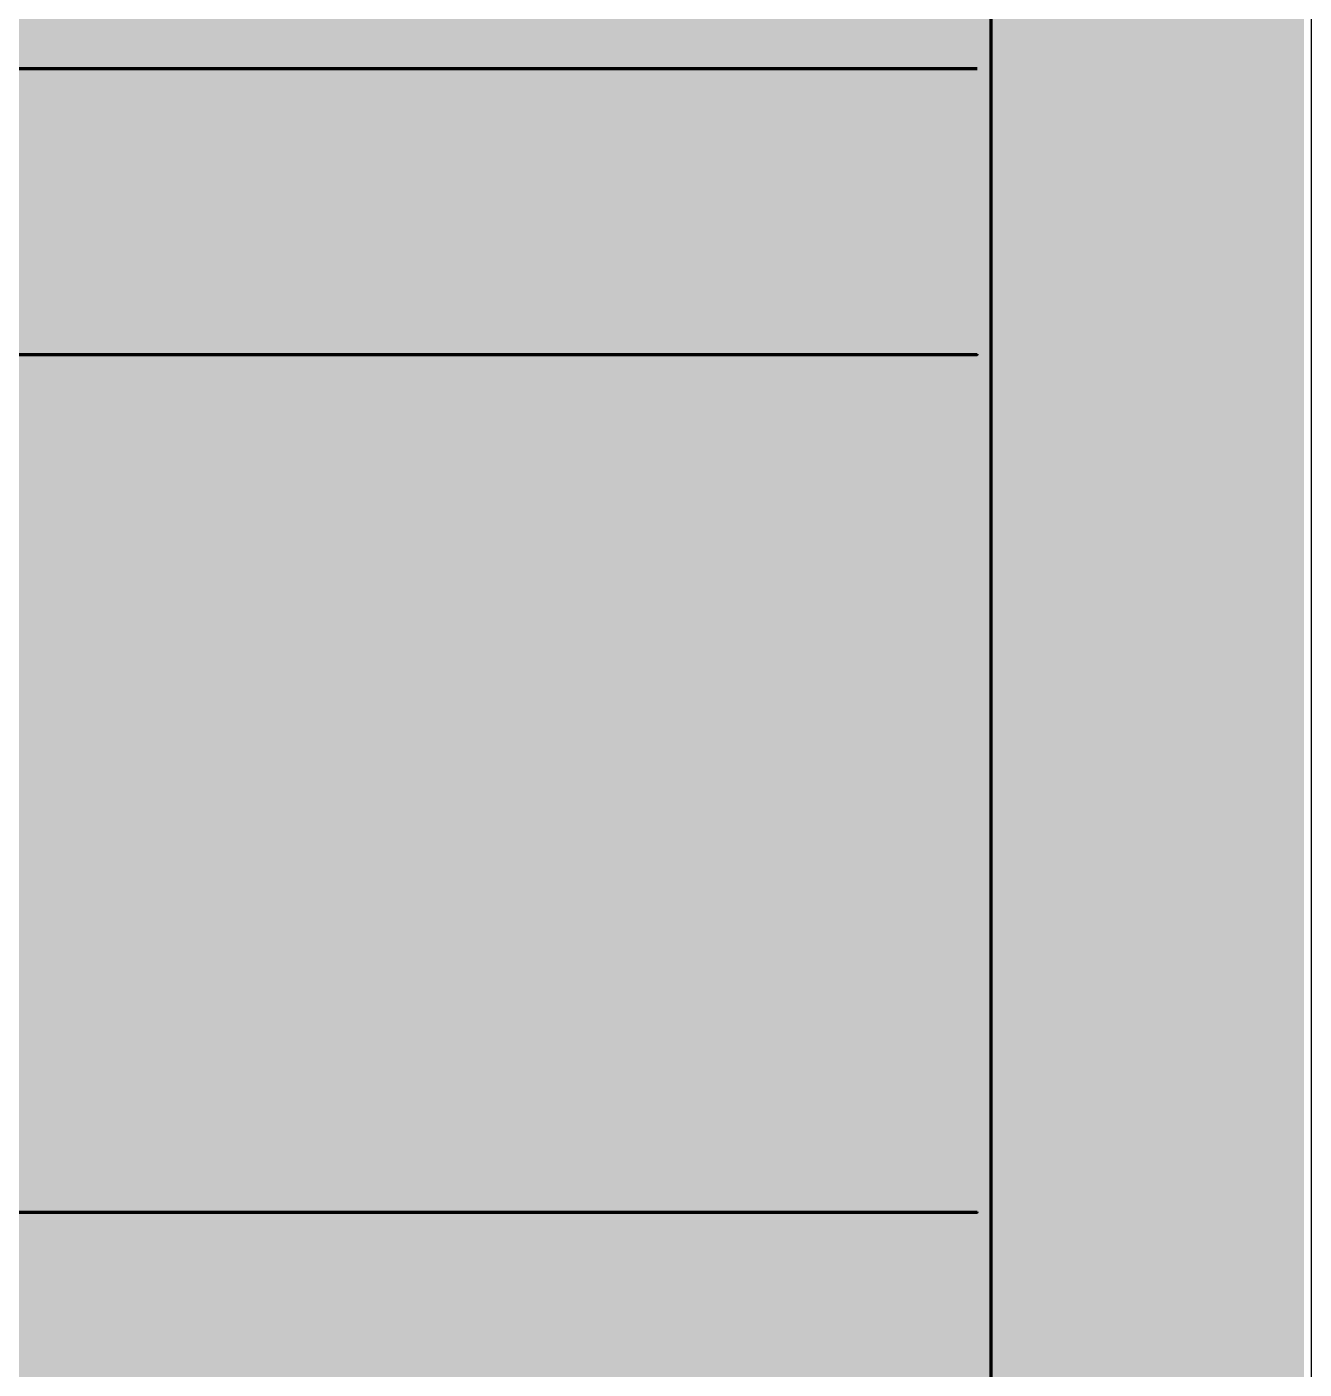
# Model space of a CAD drawing. Header units: millimetres. Extents: x 0 to 418, y 2 to 297.
# Drawn here: x 395.15 to 417.7, y 25.33 to 49.04 of the extents above; entities that cross this region are included whole.
import ezdxf
from ezdxf.xclip import XClip

# ---------------------------------------------------------------- set-up
doc = ezdxf.new("R2010")
doc.units = ezdxf.units.MM
doc.header["$MEASUREMENT"] = 0
doc.layers.get('0').update_dxf_attribs({"linetype": 'CONTINUOUS'})

# ---------------------------------------------------------------- blocks, each defined once
blk = doc.blocks.new('MF239C630')
at = {"color": 0, "linetype": 'Continuous', "lineweight": 100, "true_color": 0x000007}
blk.add_lwpolyline([(19.75, 292.471), (19.75, 8.188), (412.175, 8.188), (412.175, 292.471)], dxfattribs=at)

msp = doc.modelspace()

# ---------------------------------------------------------------- hatches: boundary and pattern name
at = {"true_color": 0xffffff}
for points in [[(-0.132, 297.01), (-0.132, 1.627), (417.7, 1.627), (417.7, 297.01)], [(-0.132, 297.01), (-0.132, 1.89), (417.7, 1.89), (417.7, 297.01)]]:
    msp.add_hatch(color=0, dxfattribs=at).paths.add_polyline_path(points)
at = {"true_color": 0x000007}
msp.add_hatch(color=0, dxfattribs=at).paths.add_polyline_path([(396.7, 44.548), (397.111, 46.538), (397.44, 46.538), (397.638, 45.255), (397.638, 45.255), (397.642, 45.233), (397.645, 45.211), (397.649, 45.189), (397.653, 45.167), (397.656, 45.146), (397.659, 45.125), (397.662, 45.104), (397.665, 45.083), (397.668, 45.063), (397.67, 45.043), (397.672, 45.022), (397.675, 45.002), (397.677, 44.982), (397.678, 44.962), (397.68, 44.942), (397.681, 44.923), (397.683, 44.903), (397.684, 44.883), (397.685, 44.863), (397.686, 44.843), (397.686, 44.823), (397.687, 44.803), (397.687, 44.782), (397.687, 44.762), (397.687, 44.762), (397.695, 44.778), (397.704, 44.796), (397.712, 44.813), (397.721, 44.832), (397.73, 44.85), (397.74, 44.87), (397.75, 44.889), (397.759, 44.91), (397.77, 44.931), (397.78, 44.952), (397.791, 44.974), (397.802, 44.996), (397.814, 45.019), (397.825, 45.042), (397.838, 45.066), (397.85, 45.091), (397.863, 45.116), (397.877, 45.141), (397.89, 45.167), (397.905, 45.193), (397.919, 45.22), (397.935, 45.248), (397.95, 45.276), (397.966, 45.304), (398.674, 46.538), (399.003, 46.538), (398.575, 44.548), (398.328, 44.548), (398.526, 45.518), (398.526, 45.518), (398.532, 45.547), (398.538, 45.576), (398.545, 45.605), (398.552, 45.635), (398.559, 45.664), (398.566, 45.694), (398.573, 45.724), (398.581, 45.755), (398.589, 45.785), (398.597, 45.816), (398.605, 45.847), (398.614, 45.878), (398.623, 45.909), (398.632, 45.941), (398.641, 45.973), (398.651, 46.005), (398.661, 46.038), (398.671, 46.071), (398.682, 46.104), (398.693, 46.138), (398.704, 46.171), (398.715, 46.205), (398.727, 46.24), (398.739, 46.275), (398.739, 46.275), (398.731, 46.258), (398.723, 46.241), (398.715, 46.225), (398.706, 46.208), (398.698, 46.19), (398.69, 46.173), (398.681, 46.156), (398.673, 46.138), (398.665, 46.121), (398.656, 46.103), (398.647, 46.085), (398.639, 46.067), (398.63, 46.049), (398.621, 46.031), (398.612, 46.013), (398.603, 45.994), (398.594, 45.976), (398.584, 45.958), (398.575, 45.939), (398.565, 45.921), (398.556, 45.903), (398.546, 45.884), (398.536, 45.866), (398.526, 45.847), (397.786, 44.548), (397.522, 44.548), (397.325, 45.831), (397.325, 45.831), (397.323, 45.845), (397.321, 45.86), (397.319, 45.875), (397.317, 45.89), (397.315, 45.905), (397.313, 45.92), (397.311, 45.936), (397.309, 45.952), (397.308, 45.968), (397.306, 45.984), (397.304, 46.001), (397.303, 46.018), (397.301, 46.035), (397.3, 46.052), (397.298, 46.07), (397.297, 46.088), (397.296, 46.106), (397.295, 46.124), (397.294, 46.143), (397.294, 46.162), (397.293, 46.182), (397.293, 46.201), (397.292, 46.221), (397.292, 46.242), (397.292, 46.242), (397.288, 46.219), (397.284, 46.198), (397.281, 46.176), (397.277, 46.155), (397.274, 46.135), (397.27, 46.115), (397.267, 46.095), (397.264, 46.076), (397.261, 46.057), (397.259, 46.039), (397.256, 46.021), (397.253, 46.003), (397.251, 45.986), (397.248, 45.969), (397.246, 45.952), (397.244, 45.936), (397.241, 45.92), (397.239, 45.904), (397.237, 45.889), (397.235, 45.873), (397.233, 45.858), (397.231, 45.843), (397.229, 45.829), (397.226, 45.814), (396.963, 44.548), (396.7, 44.548), (396.963, 44.548)])
h = msp.add_hatch(color=0, dxfattribs=at)
edge = h.paths.add_edge_path()
edge.add_spline(control_points=[(407.505, 44.729), (407.422, 44.663), (407.34, 44.597), (407.258, 44.564), (407.258, 44.564), (407.176, 44.532), (407.093, 44.515), (407.011, 44.515), (407.011, 44.515), (406.88, 44.515), (406.765, 44.564), (406.682, 44.63), (406.682, 44.63), (406.6, 44.712), (406.567, 44.811), (406.567, 44.943), (406.567, 44.943), (406.567, 45.025), (406.584, 45.091), (406.617, 45.156), (406.617, 45.156), (406.649, 45.206), (406.699, 45.255), (406.765, 45.304), (406.765, 45.304), (406.83, 45.337), (406.896, 45.37), (406.978, 45.387), (406.978, 45.387), (407.044, 45.387), (407.143, 45.403), (407.307, 45.403), (407.307, 45.403), (407.455, 45.42), (407.57, 45.436), (407.636, 45.452), (407.636, 45.452), (407.653, 45.518), (407.653, 45.584), (407.653, 45.617), (407.653, 45.617), (407.653, 45.683), (407.636, 45.716), (407.603, 45.748), (407.603, 45.748), (407.537, 45.798), (407.455, 45.831), (407.34, 45.831), (407.34, 45.831), (407.241, 45.831), (407.159, 45.798), (407.093, 45.748), (407.093, 45.748), (407.028, 45.716), (406.978, 45.65), (406.945, 45.568)], knot_values=[0, 0, 0, 0, 0.017857, 0.017857, 0.017857, 0.017857, 0.035714, 0.035714, 0.035714, 0.035714, 0.053571, 0.053571, 0.053571, 0.053571, 0.071429, 0.071429, 0.071429, 0.071429, 0.089286, 0.089286, 0.089286, 0.089286, 0.107143, 0.107143, 0.107143, 0.107143, 0.125, 0.125, 0.125, 0.125, 0.142857, 0.142857, 0.142857, 0.142857, 0.160714, 0.160714, 0.160714, 0.160714, 0.178571, 0.178571, 0.178571, 0.178571, 0.196429, 0.196429, 0.196429, 0.196429, 0.214286, 0.214286, 0.214286, 0.214286, 0.232143, 0.232143, 0.232143, 0.232143, 1, 1, 1, 1], degree=3, periodic=0)
edge.add_line((406.945, 45.568), (406.699, 45.584))
edge.add_spline(control_points=[(406.699, 45.584), (406.748, 45.732), (406.83, 45.831), (406.945, 45.913), (406.945, 45.913), (407.061, 45.979), (407.192, 46.028), (407.357, 46.028), (407.357, 46.028), (407.537, 46.028), (407.685, 45.979), (407.784, 45.896), (407.784, 45.896), (407.866, 45.831), (407.899, 45.748), (407.899, 45.65), (407.899, 45.65), (407.899, 45.568), (407.899, 45.485), (407.866, 45.387)], knot_values=[0, 0, 0, 0, 0.05, 0.05, 0.05, 0.05, 0.1, 0.1, 0.1, 0.1, 0.15, 0.15, 0.15, 0.15, 0.2, 0.2, 0.2, 0.2, 1, 1, 1, 1], degree=3, periodic=0)
edge.add_line((407.866, 45.387), (407.784, 45.025))
edge.add_spline(control_points=[(407.784, 45.025), (407.768, 44.91), (407.751, 44.811), (407.751, 44.745), (407.751, 44.745), (407.751, 44.696), (407.768, 44.63), (407.784, 44.548)], knot_values=[0, 0, 0, 0, 0.125, 0.125, 0.125, 0.125, 1, 1, 1, 1], degree=3, periodic=0)
edge.add_line((407.784, 44.548), (407.537, 44.548))
edge.add_spline(control_points=[(407.537, 44.548), (407.521, 44.597), (407.505, 44.663), (407.505, 44.729)], knot_values=[0, 0, 0, 0, 1, 1, 1, 1], degree=3, periodic=0)
edge = h.paths.add_edge_path()
edge.add_spline(control_points=[(407.587, 45.288), (407.554, 45.272), (407.521, 45.255), (407.488, 45.255), (407.488, 45.255), (407.439, 45.239), (407.373, 45.239), (407.291, 45.222), (407.291, 45.222), (407.143, 45.222), (407.044, 45.206), (406.978, 45.173), (406.978, 45.173), (406.929, 45.156), (406.88, 45.124), (406.847, 45.091), (406.847, 45.091), (406.814, 45.041), (406.814, 44.992), (406.814, 44.943), (406.814, 44.943), (406.814, 44.877), (406.83, 44.828), (406.88, 44.778), (406.88, 44.778), (406.929, 44.729), (406.995, 44.712), (407.077, 44.712), (407.077, 44.712), (407.159, 44.712), (407.241, 44.729), (407.324, 44.778), (407.324, 44.778), (407.389, 44.811), (407.455, 44.877), (407.488, 44.959), (407.488, 44.959), (407.537, 45.025), (407.57, 45.14), (407.587, 45.288)], knot_values=[0, 0, 0, 0, 0.025, 0.025, 0.025, 0.025, 0.05, 0.05, 0.05, 0.05, 0.075, 0.075, 0.075, 0.075, 0.1, 0.1, 0.1, 0.1, 0.125, 0.125, 0.125, 0.125, 0.15, 0.15, 0.15, 0.15, 0.175, 0.175, 0.175, 0.175, 0.2, 0.2, 0.2, 0.2, 0.225, 0.225, 0.225, 0.225, 1, 1, 1, 1], degree=3, periodic=0)
edge = h.paths.add_edge_path()
edge.add_line((411.024, 46.571), (411.254, 46.571))
edge.add_spline(control_points=[(411.254, 46.571), (411.238, 46.439), (411.188, 46.357), (411.106, 46.324), (411.106, 46.324), (411.024, 46.291), (410.942, 46.275), (410.843, 46.275)], knot_values=[0, 0, 0, 0, 0.125, 0.125, 0.125, 0.125, 1, 1, 1, 1], degree=3, periodic=0)
edge.add_line((410.843, 46.275), (410.58, 46.275))
edge.add_spline(control_points=[(410.58, 46.275), (410.498, 46.275), (410.432, 46.258), (410.382, 46.242), (410.382, 46.242), (410.333, 46.209), (410.3, 46.176), (410.267, 46.127), (410.267, 46.127), (410.234, 46.077), (410.185, 45.979), (410.119, 45.814), (410.119, 45.814), (410.218, 45.896), (410.3, 45.946), (410.382, 45.962), (410.382, 45.962), (410.465, 45.979), (410.53, 45.995), (410.563, 45.995), (410.563, 45.995), (410.695, 45.995), (410.826, 45.946), (410.942, 45.847), (410.942, 45.847), (411.057, 45.748), (411.122, 45.6), (411.122, 45.387), (411.122, 45.387), (411.122, 45.156), (411.04, 44.959), (410.909, 44.778), (410.909, 44.778), (410.761, 44.614), (410.58, 44.515), (410.35, 44.515), (410.35, 44.515), (410.169, 44.515), (410.021, 44.581), (409.922, 44.68), (409.922, 44.68), (409.807, 44.795), (409.757, 44.943), (409.757, 45.124), (409.757, 45.124), (409.757, 45.321), (409.807, 45.568), (409.905, 45.847), (409.905, 45.847), (410.004, 46.127), (410.119, 46.308), (410.234, 46.39), (410.234, 46.39), (410.35, 46.472), (410.498, 46.521), (410.678, 46.521)], knot_values=[0, 0, 0, 0, 0.017857, 0.017857, 0.017857, 0.017857, 0.035714, 0.035714, 0.035714, 0.035714, 0.053571, 0.053571, 0.053571, 0.053571, 0.071429, 0.071429, 0.071429, 0.071429, 0.089286, 0.089286, 0.089286, 0.089286, 0.107143, 0.107143, 0.107143, 0.107143, 0.125, 0.125, 0.125, 0.125, 0.142857, 0.142857, 0.142857, 0.142857, 0.160714, 0.160714, 0.160714, 0.160714, 0.178571, 0.178571, 0.178571, 0.178571, 0.196429, 0.196429, 0.196429, 0.196429, 0.214286, 0.214286, 0.214286, 0.214286, 0.232143, 0.232143, 0.232143, 0.232143, 1, 1, 1, 1], degree=3, periodic=0)
edge.add_line((410.678, 46.521), (410.892, 46.505))
edge.add_spline(control_points=[(410.892, 46.505), (410.958, 46.505), (411.007, 46.538), (411.024, 46.571)], knot_values=[0, 0, 0, 0, 1, 1, 1, 1], degree=3, periodic=0)
edge = h.paths.add_edge_path()
edge.add_spline(control_points=[(410.876, 45.403), (410.876, 45.518), (410.843, 45.617), (410.794, 45.683), (410.794, 45.683), (410.728, 45.765), (410.646, 45.798), (410.547, 45.798), (410.547, 45.798), (410.382, 45.798), (410.251, 45.732), (410.152, 45.584), (410.152, 45.584), (410.053, 45.452), (410.004, 45.288), (410.004, 45.107), (410.004, 45.107), (410.004, 44.992), (410.037, 44.91), (410.103, 44.828), (410.103, 44.828), (410.169, 44.762), (410.251, 44.712), (410.35, 44.712), (410.35, 44.712), (410.514, 44.712), (410.629, 44.795), (410.728, 44.943), (410.728, 44.943), (410.826, 45.091), (410.876, 45.255), (410.876, 45.403)], knot_values=[0, 0, 0, 0, 0.03125, 0.03125, 0.03125, 0.03125, 0.0625, 0.0625, 0.0625, 0.0625, 0.09375, 0.09375, 0.09375, 0.09375, 0.125, 0.125, 0.125, 0.125, 0.15625, 0.15625, 0.15625, 0.15625, 0.1875, 0.1875, 0.1875, 0.1875, 0.21875, 0.21875, 0.21875, 0.21875, 1, 1, 1, 1], degree=3, periodic=0)
h = msp.add_hatch(color=0, dxfattribs=at)
edge = h.paths.add_edge_path()
edge.add_spline(control_points=[(399.989, 44.729), (399.891, 44.663), (399.825, 44.597), (399.743, 44.564), (399.743, 44.564), (399.66, 44.532), (399.578, 44.515), (399.479, 44.515), (399.479, 44.515), (399.348, 44.515), (399.249, 44.564), (399.167, 44.63), (399.167, 44.63), (399.085, 44.712), (399.035, 44.811), (399.035, 44.943), (399.035, 44.943), (399.035, 45.025), (399.068, 45.091), (399.101, 45.156), (399.101, 45.156), (399.134, 45.206), (399.183, 45.255), (399.249, 45.304), (399.249, 45.304), (399.299, 45.337), (399.381, 45.37), (399.463, 45.387), (399.463, 45.387), (399.529, 45.387), (399.627, 45.403), (399.775, 45.403), (399.775, 45.403), (399.94, 45.42), (400.039, 45.436), (400.104, 45.452), (400.104, 45.452), (400.137, 45.518), (400.137, 45.584), (400.137, 45.617), (400.137, 45.617), (400.137, 45.683), (400.121, 45.716), (400.071, 45.748), (400.071, 45.748), (400.022, 45.798), (399.94, 45.831), (399.825, 45.831), (399.825, 45.831), (399.726, 45.831), (399.644, 45.798), (399.578, 45.748), (399.578, 45.748), (399.512, 45.716), (399.463, 45.65), (399.43, 45.568)], knot_values=[0, 0, 0, 0, 0.017857, 0.017857, 0.017857, 0.017857, 0.035714, 0.035714, 0.035714, 0.035714, 0.053571, 0.053571, 0.053571, 0.053571, 0.071429, 0.071429, 0.071429, 0.071429, 0.089286, 0.089286, 0.089286, 0.089286, 0.107143, 0.107143, 0.107143, 0.107143, 0.125, 0.125, 0.125, 0.125, 0.142857, 0.142857, 0.142857, 0.142857, 0.160714, 0.160714, 0.160714, 0.160714, 0.178571, 0.178571, 0.178571, 0.178571, 0.196429, 0.196429, 0.196429, 0.196429, 0.214286, 0.214286, 0.214286, 0.214286, 0.232143, 0.232143, 0.232143, 0.232143, 1, 1, 1, 1], degree=3, periodic=0)
edge.add_line((399.43, 45.568), (399.183, 45.584))
edge.add_spline(control_points=[(399.183, 45.584), (399.233, 45.732), (399.315, 45.831), (399.43, 45.913), (399.43, 45.913), (399.529, 45.979), (399.677, 46.028), (399.841, 46.028), (399.841, 46.028), (400.022, 46.028), (400.154, 45.979), (400.269, 45.896), (400.269, 45.896), (400.335, 45.831), (400.384, 45.748), (400.384, 45.65), (400.384, 45.65), (400.384, 45.568), (400.367, 45.485), (400.351, 45.387)], knot_values=[0, 0, 0, 0, 0.05, 0.05, 0.05, 0.05, 0.1, 0.1, 0.1, 0.1, 0.15, 0.15, 0.15, 0.15, 0.2, 0.2, 0.2, 0.2, 1, 1, 1, 1], degree=3, periodic=0)
edge.add_line((400.351, 45.387), (400.269, 45.025))
edge.add_spline(control_points=[(400.269, 45.025), (400.236, 44.91), (400.236, 44.811), (400.236, 44.745), (400.236, 44.745), (400.236, 44.696), (400.236, 44.63), (400.252, 44.548)], knot_values=[0, 0, 0, 0, 0.125, 0.125, 0.125, 0.125, 1, 1, 1, 1], degree=3, periodic=0)
edge.add_line((400.252, 44.548), (400.006, 44.548))
edge.add_spline(control_points=[(400.006, 44.548), (400.006, 44.597), (399.989, 44.663), (399.989, 44.729)], knot_values=[0, 0, 0, 0, 1, 1, 1, 1], degree=3, periodic=0)
edge = h.paths.add_edge_path()
edge.add_spline(control_points=[(400.071, 45.288), (400.039, 45.272), (400.006, 45.255), (399.956, 45.255), (399.956, 45.255), (399.923, 45.239), (399.858, 45.239), (399.759, 45.222), (399.759, 45.222), (399.627, 45.222), (399.529, 45.206), (399.463, 45.173), (399.463, 45.173), (399.397, 45.156), (399.364, 45.124), (399.331, 45.091), (399.331, 45.091), (399.299, 45.041), (399.282, 44.992), (399.282, 44.943), (399.282, 44.943), (399.282, 44.877), (399.315, 44.828), (399.364, 44.778), (399.364, 44.778), (399.397, 44.729), (399.479, 44.712), (399.562, 44.712), (399.562, 44.712), (399.644, 44.712), (399.726, 44.729), (399.792, 44.778), (399.792, 44.778), (399.874, 44.811), (399.923, 44.877), (399.973, 44.959), (399.973, 44.959), (400.022, 45.025), (400.055, 45.14), (400.071, 45.288)], knot_values=[0, 0, 0, 0, 0.025, 0.025, 0.025, 0.025, 0.05, 0.05, 0.05, 0.05, 0.075, 0.075, 0.075, 0.075, 0.1, 0.1, 0.1, 0.1, 0.125, 0.125, 0.125, 0.125, 0.15, 0.15, 0.15, 0.15, 0.175, 0.175, 0.175, 0.175, 0.2, 0.2, 0.2, 0.2, 0.225, 0.225, 0.225, 0.225, 1, 1, 1, 1], degree=3, periodic=0)
edge = h.paths.add_edge_path()
edge.add_line((403.163, 45.074), (403.41, 45.058))
edge.add_spline(control_points=[(403.41, 45.058), (403.36, 44.877), (403.262, 44.745), (403.147, 44.647), (403.147, 44.647), (403.032, 44.564), (402.916, 44.515), (402.768, 44.515), (402.768, 44.515), (402.604, 44.515), (402.489, 44.564), (402.39, 44.663), (402.39, 44.663), (402.292, 44.778), (402.242, 44.91), (402.242, 45.091), (402.242, 45.091), (402.242, 45.255), (402.275, 45.403), (402.341, 45.551), (402.341, 45.551), (402.39, 45.716), (402.489, 45.831), (402.604, 45.913), (402.604, 45.913), (402.719, 45.979), (402.851, 46.028), (402.999, 46.028), (402.999, 46.028), (403.147, 46.028), (403.278, 45.979), (403.36, 45.896), (403.36, 45.896), (403.459, 45.814), (403.508, 45.683), (403.508, 45.551)], knot_values=[0, 0, 0, 0, 0.027778, 0.027778, 0.027778, 0.027778, 0.055556, 0.055556, 0.055556, 0.055556, 0.083333, 0.083333, 0.083333, 0.083333, 0.111111, 0.111111, 0.111111, 0.111111, 0.138889, 0.138889, 0.138889, 0.138889, 0.166667, 0.166667, 0.166667, 0.166667, 0.194444, 0.194444, 0.194444, 0.194444, 0.222222, 0.222222, 0.222222, 0.222222, 1, 1, 1, 1], degree=3, periodic=0)
edge.add_line((403.508, 45.551), (403.262, 45.535))
edge.add_spline(control_points=[(403.262, 45.535), (403.262, 45.617), (403.229, 45.699), (403.18, 45.748), (403.18, 45.748), (403.13, 45.798), (403.064, 45.814), (402.982, 45.814), (402.982, 45.814), (402.884, 45.814), (402.785, 45.798), (402.719, 45.732), (402.719, 45.732), (402.653, 45.666), (402.588, 45.568), (402.555, 45.452), (402.555, 45.452), (402.505, 45.321), (402.489, 45.189), (402.489, 45.074), (402.489, 45.074), (402.489, 44.959), (402.522, 44.86), (402.571, 44.795), (402.571, 44.795), (402.62, 44.745), (402.686, 44.712), (402.768, 44.712), (402.768, 44.712), (402.851, 44.712), (402.933, 44.745), (402.999, 44.795), (402.999, 44.795), (403.064, 44.86), (403.13, 44.959), (403.163, 45.074)], knot_values=[0, 0, 0, 0, 0.027778, 0.027778, 0.027778, 0.027778, 0.055556, 0.055556, 0.055556, 0.055556, 0.083333, 0.083333, 0.083333, 0.083333, 0.111111, 0.111111, 0.111111, 0.111111, 0.138889, 0.138889, 0.138889, 0.138889, 0.166667, 0.166667, 0.166667, 0.166667, 0.194444, 0.194444, 0.194444, 0.194444, 0.222222, 0.222222, 0.222222, 0.222222, 1, 1, 1, 1], degree=3, periodic=0)
h.paths.add_polyline_path([(405.317, 45.995), (405.564, 45.995), (405.367, 45.074), (405.367, 45.074), (405.365, 45.064), (405.363, 45.054), (405.361, 45.044), (405.359, 45.035), (405.357, 45.025), (405.355, 45.016), (405.353, 45.007), (405.351, 44.998), (405.349, 44.989), (405.347, 44.981), (405.346, 44.973), (405.344, 44.965), (405.343, 44.958), (405.341, 44.95), (405.34, 44.943), (405.339, 44.937), (405.338, 44.93), (405.337, 44.924), (405.336, 44.918), (405.335, 44.912), (405.335, 44.907), (405.334, 44.902), (405.334, 44.898), (405.334, 44.893), (405.334, 44.893), (405.334, 44.885), (405.334, 44.878), (405.335, 44.87), (405.335, 44.863), (405.336, 44.856), (405.337, 44.85), (405.338, 44.843), (405.339, 44.837), (405.341, 44.831), (405.342, 44.826), (405.344, 44.82), (405.346, 44.815), (405.348, 44.81), (405.351, 44.805), (405.353, 44.8), (405.356, 44.796), (405.359, 44.791), (405.362, 44.787), (405.365, 44.783), (405.368, 44.778), (405.372, 44.774), (405.375, 44.77), (405.379, 44.766), (405.383, 44.762), (405.385, 44.76), (405.388, 44.758), (405.391, 44.756), (405.394, 44.754), (405.397, 44.752), (405.401, 44.75), (405.405, 44.748), (405.409, 44.746), (405.414, 44.744), (405.418, 44.742), (405.423, 44.741), (405.428, 44.739), (405.434, 44.738), (405.439, 44.736), (405.444, 44.735), (405.45, 44.734), (405.456, 44.733), (405.462, 44.732), (405.468, 44.731), (405.474, 44.73), (405.48, 44.73), (405.486, 44.729), (405.492, 44.729), (405.498, 44.729), (405.509, 44.729), (405.519, 44.729), (405.529, 44.73), (405.539, 44.73), (405.55, 44.731), (405.56, 44.732), (405.57, 44.733), (405.58, 44.735), (405.59, 44.737), (405.6, 44.739), (405.61, 44.741), (405.62, 44.743), (405.629, 44.746), (405.639, 44.749), (405.648, 44.752), (405.658, 44.756), (405.667, 44.759), (405.676, 44.764), (405.685, 44.768), (405.694, 44.773), (405.703, 44.778), (405.712, 44.783), (405.72, 44.789), (405.728, 44.795), (405.737, 44.801), (405.745, 44.807), (405.753, 44.814), (405.761, 44.821), (405.769, 44.827), (405.777, 44.834), (405.785, 44.841), (405.793, 44.848), (405.801, 44.855), (405.808, 44.862), (405.816, 44.87), (405.823, 44.877), (405.83, 44.884), (405.837, 44.891), (405.844, 44.898), (405.85, 44.905), (405.857, 44.913), (405.863, 44.919), (405.868, 44.926), (405.874, 44.933), (405.879, 44.94), (405.884, 44.946), (405.889, 44.953), (405.893, 44.959), (405.899, 44.967), (405.905, 44.976), (405.911, 44.985), (405.916, 44.995), (405.922, 45.004), (405.927, 45.015), (405.932, 45.025), (405.937, 45.036), (405.942, 45.047), (405.947, 45.058), (405.952, 45.07), (405.957, 45.082), (405.961, 45.095), (405.966, 45.108), (405.97, 45.121), (405.975, 45.134), (405.979, 45.148), (405.983, 45.163), (405.987, 45.177), (405.992, 45.192), (405.996, 45.207), (406, 45.223), (406.004, 45.239), (406.008, 45.255), (406.008, 45.255), (406.173, 45.995), (406.403, 45.995), (406.205, 45.058), (406.205, 45.058), (406.203, 45.048), (406.201, 45.038), (406.199, 45.028), (406.197, 45.019), (406.195, 45.01), (406.193, 45.002), (406.191, 44.993), (406.19, 44.985), (406.188, 44.977), (406.186, 44.97), (406.184, 44.962), (406.183, 44.955), (406.181, 44.948), (406.18, 44.941), (406.179, 44.934), (406.177, 44.927), (406.176, 44.921), (406.175, 44.914), (406.174, 44.908), (406.174, 44.902), (406.173, 44.895), (406.173, 44.889), (406.173, 44.883), (406.173, 44.877), (406.173, 44.877), (406.173, 44.871), (406.173, 44.865), (406.173, 44.859), (406.174, 44.853), (406.175, 44.848), (406.176, 44.843), (406.177, 44.837), (406.178, 44.832), (406.179, 44.827), (406.181, 44.823), (406.183, 44.818), (406.185, 44.813), (406.187, 44.809), (406.189, 44.804), (406.192, 44.8), (406.194, 44.795), (406.197, 44.791), (406.2, 44.787), (406.203, 44.782), (406.207, 44.778), (406.21, 44.774), (406.214, 44.77), (406.218, 44.766), (406.222, 44.762), (406.224, 44.76), (406.227, 44.758), (406.229, 44.756), (406.233, 44.754), (406.236, 44.752), (406.24, 44.75), (406.244, 44.748), (406.248, 44.746), (406.252, 44.744), (406.257, 44.742), (406.262, 44.741), (406.267, 44.739), (406.272, 44.738), (406.278, 44.736), (406.283, 44.735), (406.289, 44.734), (406.295, 44.733), (406.3, 44.732), (406.306, 44.731), (406.312, 44.73), (406.319, 44.73), (406.325, 44.729), (406.331, 44.729), (406.337, 44.729), (406.349, 44.729), (406.362, 44.73), (406.374, 44.731), (406.386, 44.733), (406.399, 44.735), (406.411, 44.738), (406.424, 44.741), (406.436, 44.745), (406.449, 44.749), (406.461, 44.753), (406.474, 44.758), (406.487, 44.764), (406.5, 44.77), (406.513, 44.776), (406.526, 44.783), (406.539, 44.79), (406.552, 44.797), (406.566, 44.805), (406.579, 44.813), (406.593, 44.822), (406.607, 44.831), (406.621, 44.841), (406.635, 44.85), (406.649, 44.86), (406.662, 44.873), (406.673, 44.886), (406.685, 44.899), (406.696, 44.913), (406.707, 44.927), (406.717, 44.941), (406.727, 44.956), (406.737, 44.971), (406.747, 44.987), (406.756, 45.003), (406.764, 45.02), (406.773, 45.037), (406.781, 45.055), (406.789, 45.073), (406.796, 45.092), (406.803, 45.111), (406.81, 45.131), (406.816, 45.152), (406.822, 45.173), (406.828, 45.195), (406.833, 45.217), (406.838, 45.24), (406.842, 45.264), (406.847, 45.288), (406.847, 45.29), (406.847, 45.292), (406.847, 45.293), (406.848, 45.295), (406.849, 45.296), (406.849, 45.298), (406.85, 45.299), (406.851, 45.3), (406.852, 45.301), (406.853, 45.302), (406.854, 45.303), (406.855, 45.304), (406.856, 45.305), (406.857, 45.306), (406.858, 45.308), (406.859, 45.309), (406.86, 45.31), (406.861, 45.311), (406.861, 45.312), (406.862, 45.314), (406.862, 45.315), (406.863, 45.317), (406.863, 45.319), (406.863, 45.321), (406.863, 45.321), (407.011, 45.995), (407.241, 45.995), (406.929, 44.548), (406.699, 44.548), (406.748, 44.795), (406.748, 44.795), (406.731, 44.772), (406.715, 44.751), (406.697, 44.731), (406.68, 44.711), (406.662, 44.692), (406.643, 44.675), (406.625, 44.658), (406.606, 44.642), (406.587, 44.627), (406.568, 44.613), (406.548, 44.599), (406.528, 44.587), (406.508, 44.576), (406.488, 44.565), (406.467, 44.556), (406.446, 44.547), (406.425, 44.54), (406.404, 44.533), (406.382, 44.528), (406.36, 44.523), (406.338, 44.52), (406.316, 44.517), (406.294, 44.516), (406.271, 44.515), (406.271, 44.515), (406.259, 44.515), (406.247, 44.516), (406.235, 44.517), (406.223, 44.518), (406.212, 44.519), (406.2, 44.521), (406.189, 44.523), (406.178, 44.525), (406.167, 44.528), (406.156, 44.531), (406.146, 44.534), (406.136, 44.538), (406.125, 44.541), (406.115, 44.545), (406.105, 44.55), (406.096, 44.554), (406.086, 44.559), (406.077, 44.564), (406.068, 44.569), (406.059, 44.574), (406.05, 44.58), (406.041, 44.585), (406.033, 44.591), (406.024, 44.597), (406.018, 44.606), (406.013, 44.614), (406.007, 44.622), (406.001, 44.63), (405.996, 44.638), (405.991, 44.647), (405.986, 44.655), (405.981, 44.663), (405.976, 44.671), (405.971, 44.68), (405.967, 44.688), (405.963, 44.696), (405.959, 44.704), (405.955, 44.712), (405.951, 44.721), (405.948, 44.729), (405.944, 44.737), (405.941, 44.745), (405.938, 44.754), (405.935, 44.762), (405.933, 44.77), (405.93, 44.778), (405.928, 44.786), (405.926, 44.795), (405.926, 44.795), (405.918, 44.782), (405.909, 44.771), (405.9, 44.759), (405.892, 44.748), (405.883, 44.737), (405.874, 44.727), (405.864, 44.716), (405.855, 44.706), (405.846, 44.697), (405.836, 44.687), (405.827, 44.678), (405.817, 44.669), (405.807, 44.661), (405.797, 44.652), (405.787, 44.644), (405.777, 44.636), (405.767, 44.629), (405.757, 44.621), (405.747, 44.614), (405.737, 44.607), (405.726, 44.6), (405.716, 44.594), (405.706, 44.587), (405.696, 44.581), (405.696, 44.581), (405.685, 44.577), (405.675, 44.573), (405.665, 44.569), (405.654, 44.565), (405.644, 44.561), (405.634, 44.557), (405.623, 44.553), (405.613, 44.549), (405.602, 44.546), (405.592, 44.542), (405.581, 44.539), (405.57, 44.536), (405.559, 44.533), (405.548, 44.53), (405.537, 44.527), (405.526, 44.525), (405.515, 44.523), (405.504, 44.521), (405.492, 44.519), (405.481, 44.518), (405.469, 44.517), (405.457, 44.516), (405.445, 44.515), (405.432, 44.515), (405.42, 44.515), (405.408, 44.516), (405.396, 44.517), (405.385, 44.518), (405.373, 44.519), (405.362, 44.521), (405.35, 44.523), (405.339, 44.525), (405.328, 44.528), (405.318, 44.531), (405.307, 44.534), (405.297, 44.538), (405.287, 44.541), (405.277, 44.545), (405.267, 44.55), (405.257, 44.554), (405.248, 44.559), (405.238, 44.564), (405.229, 44.569), (405.22, 44.574), (405.211, 44.58), (405.203, 44.585), (405.194, 44.591), (405.186, 44.597), (405.178, 44.606), (405.17, 44.614), (405.163, 44.622), (405.156, 44.63), (405.149, 44.639), (405.143, 44.647), (405.137, 44.656), (405.131, 44.664), (405.126, 44.673), (405.121, 44.682), (405.116, 44.691), (405.112, 44.7), (405.108, 44.709), (405.104, 44.719), (405.101, 44.729), (405.098, 44.739), (405.096, 44.749), (405.093, 44.759), (405.091, 44.77), (405.09, 44.781), (405.089, 44.792), (405.088, 44.804), (405.087, 44.815), (405.087, 44.828), (405.087, 44.836), (405.087, 44.845), (405.088, 44.854), (405.089, 44.863), (405.089, 44.873), (405.09, 44.883), (405.091, 44.894), (405.093, 44.905), (405.094, 44.916), (405.096, 44.928), (405.098, 44.94), (405.099, 44.953), (405.102, 44.966), (405.104, 44.979), (405.106, 44.993), (405.109, 45.008), (405.112, 45.023), (405.115, 45.038), (405.118, 45.054), (405.121, 45.07), (405.125, 45.087), (405.129, 45.104), (405.132, 45.122), (405.136, 45.14), (405.317, 45.995), (405.136, 45.14)])
h.paths.add_polyline_path([(409.741, 44.548), (410.037, 45.995), (410.284, 45.995), (410.234, 45.748), (410.234, 45.748), (410.247, 45.763), (410.259, 45.776), (410.271, 45.789), (410.282, 45.802), (410.294, 45.814), (410.305, 45.826), (410.317, 45.837), (410.328, 45.848), (410.338, 45.858), (410.349, 45.868), (410.36, 45.877), (410.37, 45.886), (410.38, 45.895), (410.39, 45.903), (410.4, 45.91), (410.41, 45.918), (410.419, 45.925), (410.429, 45.931), (410.438, 45.937), (410.447, 45.943), (410.456, 45.948), (410.464, 45.953), (410.473, 45.958), (410.481, 45.962), (410.489, 45.968), (410.498, 45.974), (410.506, 45.979), (410.515, 45.984), (410.524, 45.989), (410.533, 45.993), (410.542, 45.997), (410.552, 46.001), (410.561, 46.005), (410.571, 46.008), (410.58, 46.011), (410.59, 46.014), (410.6, 46.016), (410.61, 46.018), (410.62, 46.02), (410.63, 46.022), (410.64, 46.023), (410.65, 46.025), (410.66, 46.026), (410.67, 46.027), (410.68, 46.027), (410.691, 46.028), (410.701, 46.028), (410.711, 46.028), (410.723, 46.028), (410.735, 46.027), (410.747, 46.026), (410.758, 46.025), (410.769, 46.024), (410.78, 46.022), (410.79, 46.02), (410.8, 46.018), (410.81, 46.015), (410.82, 46.012), (410.829, 46.009), (410.839, 46.005), (410.848, 46.002), (410.857, 45.998), (410.866, 45.993), (410.875, 45.989), (410.883, 45.984), (410.892, 45.979), (410.9, 45.974), (410.908, 45.969), (410.917, 45.963), (410.925, 45.958), (410.933, 45.952), (410.942, 45.946), (410.942, 45.946), (410.948, 45.941), (410.954, 45.937), (410.96, 45.932), (410.966, 45.927), (410.972, 45.921), (410.978, 45.915), (410.984, 45.909), (410.99, 45.902), (410.995, 45.895), (411.001, 45.888), (411.006, 45.88), (411.011, 45.872), (411.016, 45.863), (411.021, 45.855), (411.026, 45.846), (411.03, 45.836), (411.035, 45.826), (411.039, 45.816), (411.042, 45.806), (411.046, 45.795), (411.049, 45.784), (411.052, 45.772), (411.054, 45.761), (411.057, 45.748), (411.065, 45.761), (411.073, 45.772), (411.082, 45.784), (411.091, 45.795), (411.1, 45.806), (411.109, 45.817), (411.118, 45.827), (411.127, 45.837), (411.137, 45.846), (411.146, 45.856), (411.156, 45.865), (411.166, 45.874), (411.175, 45.882), (411.185, 45.891), (411.195, 45.899), (411.205, 45.907), (411.215, 45.914), (411.225, 45.922), (411.236, 45.929), (411.246, 45.936), (411.256, 45.943), (411.266, 45.95), (411.277, 45.956), (411.287, 45.962), (411.297, 45.966), (411.307, 45.97), (411.318, 45.974), (411.328, 45.978), (411.338, 45.982), (411.349, 45.986), (411.359, 45.99), (411.37, 45.994), (411.38, 45.997), (411.391, 46.001), (411.402, 46.004), (411.412, 46.007), (411.423, 46.01), (411.434, 46.013), (411.445, 46.016), (411.456, 46.018), (411.467, 46.02), (411.479, 46.022), (411.49, 46.024), (411.502, 46.025), (411.514, 46.027), (411.526, 46.027), (411.538, 46.028), (411.55, 46.028), (411.55, 46.028), (411.564, 46.028), (411.578, 46.027), (411.592, 46.026), (411.605, 46.025), (411.618, 46.024), (411.63, 46.022), (411.643, 46.02), (411.655, 46.018), (411.666, 46.015), (411.678, 46.012), (411.689, 46.009), (411.7, 46.005), (411.711, 46.002), (411.721, 45.998), (411.731, 45.993), (411.741, 45.989), (411.751, 45.984), (411.76, 45.979), (411.77, 45.974), (411.779, 45.969), (411.788, 45.963), (411.796, 45.958), (411.805, 45.952), (411.813, 45.946), (411.813, 45.946), (411.821, 45.937), (411.829, 45.929), (411.836, 45.92), (411.843, 45.912), (411.85, 45.903), (411.856, 45.893), (411.862, 45.884), (411.868, 45.875), (411.873, 45.865), (411.878, 45.855), (411.883, 45.845), (411.887, 45.835), (411.891, 45.824), (411.895, 45.814), (411.898, 45.803), (411.901, 45.792), (411.903, 45.781), (411.906, 45.77), (411.907, 45.759), (411.909, 45.747), (411.91, 45.735), (411.911, 45.723), (411.912, 45.711), (411.912, 45.699), (411.912, 45.699), (411.912, 45.693), (411.911, 45.686), (411.911, 45.68), (411.91, 45.673), (411.91, 45.666), (411.909, 45.659), (411.908, 45.651), (411.907, 45.644), (411.906, 45.636), (411.904, 45.628), (411.903, 45.619), (411.901, 45.611), (411.9, 45.602), (411.898, 45.593), (411.897, 45.583), (411.895, 45.574), (411.893, 45.564), (411.891, 45.553), (411.889, 45.543), (411.887, 45.532), (411.885, 45.521), (411.883, 45.509), (411.881, 45.497), (411.879, 45.485), (411.879, 45.485), (411.682, 44.548), (411.435, 44.548), (411.632, 45.502), (411.632, 45.502), (411.634, 45.512), (411.636, 45.522), (411.638, 45.531), (411.64, 45.54), (411.642, 45.549), (411.644, 45.558), (411.646, 45.566), (411.648, 45.574), (411.65, 45.581), (411.652, 45.589), (411.653, 45.596), (411.655, 45.602), (411.656, 45.609), (411.658, 45.615), (411.659, 45.621), (411.66, 45.627), (411.661, 45.633), (411.662, 45.638), (411.663, 45.643), (411.664, 45.648), (411.664, 45.653), (411.665, 45.658), (411.665, 45.662), (411.665, 45.666), (411.665, 45.666), (411.665, 45.672), (411.665, 45.678), (411.664, 45.684), (411.664, 45.69), (411.663, 45.695), (411.662, 45.7), (411.661, 45.706), (411.66, 45.711), (411.658, 45.716), (411.657, 45.72), (411.655, 45.725), (411.653, 45.73), (411.651, 45.735), (411.648, 45.739), (411.646, 45.743), (411.643, 45.748), (411.64, 45.752), (411.637, 45.756), (411.634, 45.761), (411.631, 45.765), (411.627, 45.769), (411.624, 45.773), (411.62, 45.777), (411.616, 45.781), (411.612, 45.785), (411.607, 45.789), (411.603, 45.792), (411.598, 45.795), (411.593, 45.798), (411.588, 45.8), (411.583, 45.803), (411.578, 45.804), (411.573, 45.806), (411.567, 45.808), (411.562, 45.809), (411.556, 45.81), (411.55, 45.811), (411.545, 45.812), (411.539, 45.812), (411.533, 45.813), (411.527, 45.813), (411.521, 45.814), (411.515, 45.814), (411.509, 45.814), (411.503, 45.814), (411.497, 45.814), (411.49, 45.814), (411.484, 45.814), (411.476, 45.814), (411.467, 45.814), (411.459, 45.813), (411.45, 45.813), (411.441, 45.812), (411.432, 45.811), (411.423, 45.81), (411.414, 45.808), (411.405, 45.806), (411.396, 45.804), (411.387, 45.802), (411.377, 45.8), (411.368, 45.797), (411.359, 45.794), (411.35, 45.791), (411.34, 45.787), (411.331, 45.784), (411.322, 45.78), (411.313, 45.775), (411.305, 45.77), (411.296, 45.765), (411.287, 45.76), (411.279, 45.754), (411.27, 45.748), (411.26, 45.744), (411.25, 45.74), (411.24, 45.735), (411.231, 45.729), (411.221, 45.724), (411.212, 45.718), (411.203, 45.712), (411.194, 45.706), (411.186, 45.699), (411.177, 45.693), (411.169, 45.686), (411.161, 45.679), (411.154, 45.671), (411.147, 45.664), (411.14, 45.656), (411.133, 45.649), (411.126, 45.641), (411.12, 45.633), (411.114, 45.625), (411.109, 45.617), (411.103, 45.609), (411.098, 45.6), (411.094, 45.592), (411.09, 45.584), (411.083, 45.574), (411.078, 45.563), (411.072, 45.552), (411.066, 45.541), (411.061, 45.53), (411.055, 45.519), (411.05, 45.507), (411.045, 45.495), (411.04, 45.483), (411.035, 45.47), (411.03, 45.457), (411.026, 45.444), (411.021, 45.431), (411.017, 45.417), (411.012, 45.403), (411.008, 45.388), (411.004, 45.373), (410.999, 45.357), (410.995, 45.341), (410.991, 45.325), (410.987, 45.308), (410.983, 45.291), (410.979, 45.273), (410.974, 45.255), (410.974, 45.255), (410.826, 44.548), (410.58, 44.548), (410.794, 45.518), (410.794, 45.518), (410.795, 45.526), (410.797, 45.534), (410.799, 45.542), (410.8, 45.55), (410.802, 45.557), (410.803, 45.564), (410.804, 45.572), (410.805, 45.578), (410.806, 45.585), (410.807, 45.592), (410.807, 45.598), (410.808, 45.605), (410.808, 45.611), (410.809, 45.617), (410.809, 45.622), (410.809, 45.628), (410.81, 45.633), (410.81, 45.638), (410.81, 45.644), (410.81, 45.648), (410.81, 45.653), (410.81, 45.658), (410.81, 45.662), (410.81, 45.666), (410.81, 45.666), (410.81, 45.672), (410.81, 45.678), (410.809, 45.684), (410.809, 45.69), (410.808, 45.695), (410.807, 45.7), (410.806, 45.706), (410.804, 45.711), (410.803, 45.716), (410.801, 45.72), (410.8, 45.725), (410.798, 45.73), (410.795, 45.735), (410.793, 45.739), (410.791, 45.743), (410.788, 45.748), (410.785, 45.752), (410.782, 45.756), (410.779, 45.761), (410.776, 45.765), (410.772, 45.769), (410.769, 45.773), (410.765, 45.777), (410.761, 45.781), (410.757, 45.785), (410.752, 45.789), (410.748, 45.792), (410.744, 45.795), (410.74, 45.798), (410.736, 45.8), (410.731, 45.803), (410.727, 45.804), (410.723, 45.806), (410.718, 45.808), (410.714, 45.809), (410.709, 45.81), (410.705, 45.811), (410.7, 45.812), (410.695, 45.812), (410.69, 45.813), (410.685, 45.813), (410.68, 45.814), (410.674, 45.814), (410.669, 45.814), (410.663, 45.814), (410.658, 45.814), (410.652, 45.814), (410.646, 45.814), (410.637, 45.814), (410.629, 45.814), (410.621, 45.813), (410.613, 45.813), (410.604, 45.812), (410.596, 45.811), (410.588, 45.81), (410.579, 45.808), (410.571, 45.806), (410.562, 45.804), (410.553, 45.802), (410.545, 45.8), (410.536, 45.797), (410.527, 45.794), (410.518, 45.791), (410.509, 45.787), (410.5, 45.784), (410.491, 45.78), (410.481, 45.775), (410.472, 45.77), (410.462, 45.765), (410.452, 45.76), (410.442, 45.754), (410.432, 45.748), (410.422, 45.744), (410.412, 45.74), (410.402, 45.735), (410.393, 45.729), (410.384, 45.724), (410.376, 45.718), (410.367, 45.712), (410.359, 45.705), (410.351, 45.698), (410.344, 45.691), (410.336, 45.684), (410.329, 45.676), (410.322, 45.669), (410.315, 45.661), (410.308, 45.652), (410.301, 45.644), (410.295, 45.635), (410.288, 45.626), (410.282, 45.617), (410.276, 45.607), (410.269, 45.598), (410.263, 45.588), (410.257, 45.578), (410.251, 45.568), (410.245, 45.557), (410.239, 45.547), (410.232, 45.536), (410.226, 45.525), (410.22, 45.514), (410.214, 45.502), (410.208, 45.491), (410.202, 45.479), (410.196, 45.466), (410.19, 45.454), (410.185, 45.441), (410.179, 45.428), (410.173, 45.414), (410.168, 45.4), (410.162, 45.386), (410.157, 45.371), (410.152, 45.356), (410.147, 45.341), (410.142, 45.325), (410.137, 45.309), (410.132, 45.292), (410.128, 45.275), (410.123, 45.257), (410.119, 45.239), (410.119, 45.239), (409.988, 44.548), (409.741, 44.548), (409.988, 44.548)])

# ---------------------------------------------------------------- linework, layer by layer
at = {"color": 0, "linetype": 'Continuous', "lineweight": 100, "true_color": 0x000007}
for points in [[(411.928, 48.297), (290.746, 48.297), (290.746, 48.297)], [(361.426, 43.249), (411.928, 43.249), (411.928, 43.249)], [(361.426, 28.103), (411.928, 28.103), (411.928, 28.103)]]:
    msp.add_lwpolyline(points, dxfattribs=at)

# ---------------------------------------------------------------- block references
at = {"color": 0, "true_color": 0xffffff}
ref = msp.add_blockref('MF239C630', (0, 0), dxfattribs=at)
XClip(ref).set_block_clipping_path([(0, 1.7912147777), (417.8319348779, 297.01)])

doc.saveas('drawing.dxf')
